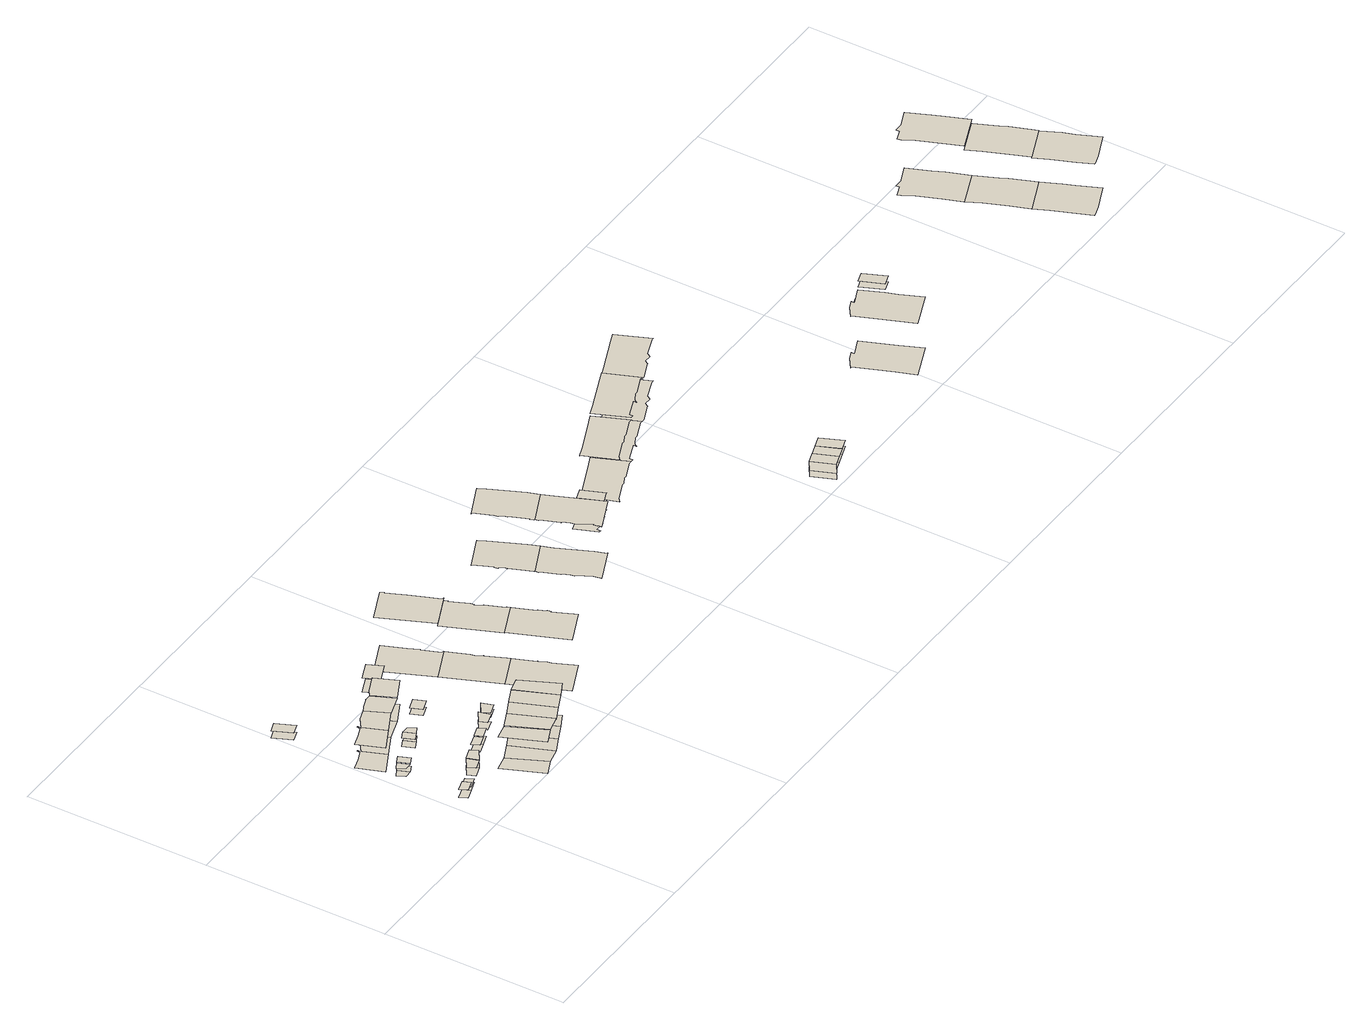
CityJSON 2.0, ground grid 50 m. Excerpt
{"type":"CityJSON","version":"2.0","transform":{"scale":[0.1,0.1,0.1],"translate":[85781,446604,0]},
"CityObjects":{
"building1":{"type":"Building","attributes":{"yearOfConstruction":"2013-01-01Z","measuredHeight":2.39,"storeysAboveGround":0},"geometry":[{"type":"MultiSurface","lod":"1.2","boundaries":[[[0,1,2,3]],[[4,5,6,7]]]}]},
"building2":{"type":"Building","attributes":{"yearOfConstruction":"2013-01-01Z","measuredHeight":0.971,"storeysAboveGround":0},"geometry":[{"type":"MultiSurface","lod":"1.2","boundaries":[[[8,9,2,1]],[[10,11,12,13]]]}]},
"building3":{"type":"Building","attributes":{"yearOfConstruction":"1952-01-01Z","measuredHeight":2.34,"storeysAboveGround":0},"geometry":[{"type":"MultiSurface","lod":"1.2","boundaries":[[[14,15,16,17]],[[18,19,20,21]]]}]},
"building4":{"type":"Building","attributes":{"yearOfConstruction":"1952-01-01Z","measuredHeight":2.62,"storeysAboveGround":0},"geometry":[{"type":"MultiSurface","lod":"1.2","boundaries":[[[15,22,23,16]],[[24,25,26,27]]]}]},
"building5":{"type":"Building","attributes":{"yearOfConstruction":"1952-01-01Z","measuredHeight":7.16,"storeysAboveGround":2},"geometry":[{"type":"MultiSurface","lod":"1.2","boundaries":[[[28,29,30,31,32,33]],[[34,35,36,37,38,39]]]}]},
"building6":{"type":"Building","attributes":{"yearOfConstruction":"2013-01-01Z","measuredHeight":2.29,"storeysAboveGround":0},"geometry":[{"type":"MultiSurface","lod":"1.2","boundaries":[[[40,41,42,43]],[[44,45,46,47]]]}]},
"building7":{"type":"Building","attributes":{"yearOfConstruction":"1952-01-01Z","measuredHeight":2.1,"storeysAboveGround":0},"geometry":[{"type":"MultiSurface","lod":"1.2","boundaries":[[[48,49,50,51]],[[52,53,54,55]]]}]},
"building8":{"type":"Building","attributes":{"yearOfConstruction":"2013-01-01Z","measuredHeight":2.36,"storeysAboveGround":0},"geometry":[{"type":"MultiSurface","lod":"1.2","boundaries":[[[41,56,57,42]],[[58,59,60,61]]]}]},
"building9":{"type":"Building","attributes":{"yearOfConstruction":"1952-01-01Z","measuredHeight":7.3,"storeysAboveGround":2},"geometry":[{"type":"MultiSurface","lod":"1.2","boundaries":[[[62,63,32,31,64,65,66]],[[67,68,69,70,71,72,73]]]}]},
"building10":{"type":"Building","attributes":{"yearOfConstruction":"2013-01-01Z","measuredHeight":9.52,"storeysAboveGround":3},"geometry":[{"type":"MultiSurface","lod":"1.2","boundaries":[[[74,75,76,77]],[[78,79,80,81]]]}]},
"building11":{"type":"Building","attributes":{"yearOfConstruction":"1952-01-01Z","measuredHeight":2.5,"storeysAboveGround":0},"geometry":[{"type":"MultiSurface","lod":"1.2","boundaries":[[[82,83,84,85]],[[86,87,88,89]]]}]},
"building12":{"type":"Building","attributes":{"yearOfConstruction":"1952-01-01Z","measuredHeight":2.42,"storeysAboveGround":0},"geometry":[{"type":"MultiSurface","lod":"1.2","boundaries":[[[83,90,91,84]],[[92,93,94,95]]]}]},
"building13":{"type":"Building","attributes":{"yearOfConstruction":"2013-01-01Z","measuredHeight":2.09,"storeysAboveGround":0},"geometry":[{"type":"MultiSurface","lod":"1.2","boundaries":[[[96,97,98,99]],[[100,101,102,103]]]}]},
"building14":{"type":"Building","attributes":{"yearOfConstruction":"2013-01-01Z","measuredHeight":9.7,"storeysAboveGround":3},"geometry":[{"type":"MultiSurface","lod":"1.2","boundaries":[[[74,104,105,75]],[[106,107,108,109]]]}]},
"building15":{"type":"Building","attributes":{"yearOfConstruction":"1952-01-01Z","measuredHeight":7.01,"storeysAboveGround":2},"geometry":[{"type":"MultiSurface","lod":"1.2","boundaries":[[[64,110,111,112,113,114,115,116,65]],[[117,118,119,120,121,122,123,124,125]]]}]},
"building16":{"type":"Building","attributes":{"yearOfConstruction":"2013-01-01Z","measuredHeight":2.4,"storeysAboveGround":0},"geometry":[{"type":"MultiSurface","lod":"1.2","boundaries":[[[97,126,127,98]],[[128,129,130,131]]]}]},
"building17":{"type":"Building","attributes":{"yearOfConstruction":"2013-01-01Z","measuredHeight":9.46,"storeysAboveGround":3},"geometry":[{"type":"MultiSurface","lod":"1.2","boundaries":[[[132,133,105,104]],[[134,135,136,137]]]}]},
"building18":{"type":"Building","attributes":{"yearOfConstruction":"1951-01-01Z","measuredHeight":7.16,"storeysAboveGround":2},"geometry":[{"type":"MultiSurface","lod":"1.2","boundaries":[[[111,110,138,139,140]],[[141,142,143,144,145]]]}]},
"building19":{"type":"Building","attributes":{"yearOfConstruction":"2013-01-01Z","measuredHeight":2.31,"storeysAboveGround":0},"geometry":[{"type":"MultiSurface","lod":"1.2","boundaries":[[[146,147,148,149]],[[150,151,152,153]]]}]},
"building20":{"type":"Building","attributes":{"yearOfConstruction":"1952-01-01Z","measuredHeight":1.94,"storeysAboveGround":0},"geometry":[{"type":"MultiSurface","lod":"1.2","boundaries":[[[154,155,156,157]],[[158,159,160,161]]]}]},
"building21":{"type":"Building","attributes":{"yearOfConstruction":"2013-01-01Z","measuredHeight":9.51,"storeysAboveGround":3},"geometry":[{"type":"MultiSurface","lod":"1.2","boundaries":[[[162,163,133,132]],[[164,165,135,134]]]}]},
"building22":{"type":"Building","attributes":{"yearOfConstruction":"2013-01-01Z","measuredHeight":1.37,"storeysAboveGround":0},"geometry":[{"type":"MultiSurface","lod":"1.2","boundaries":[[[166,167,168,169]],[[170,171,172,173]]]}]},
"building23":{"type":"Building","attributes":{"yearOfConstruction":"2013-01-01Z","measuredHeight":9.58,"storeysAboveGround":3},"geometry":[{"type":"MultiSurface","lod":"1.2","boundaries":[[[162,174,175,163]],[[176,177,178,179]]]}]},
"building24":{"type":"Building","attributes":{"yearOfConstruction":"1958-01-01Z","measuredHeight":4.33,"storeysAboveGround":1},"geometry":[{"type":"MultiSurface","lod":"1.2","boundaries":[[[180,181,182,183,184]],[[185,186,187,188,189]]]}]},
"building25":{"type":"Building","attributes":{"yearOfConstruction":"1954-01-01Z","measuredHeight":16.06,"storeysAboveGround":5},"geometry":[{"type":"MultiSurface","lod":"1.2","boundaries":[[[190,191,192,193,194,195,196,197,198,199,200,201]],[[202,203,204,205,206,207,208,209,210,211,212,213]]]}]},
"building26":{"type":"Building","attributes":{"yearOfConstruction":"1954-01-01Z","measuredHeight":15.28,"storeysAboveGround":5},"geometry":[{"type":"MultiSurface","lod":"1.2","boundaries":[[[214,215,216,217,218,219,220,221,222,223,224,225,226,227,190,201]],[[228,229,230,231,232,233,234,235,236,237,238,239,240,241,242,243]]]}]},
"building27":{"type":"Building","attributes":{"yearOfConstruction":"1954-01-01Z","measuredHeight":15.39,"storeysAboveGround":5},"geometry":[{"type":"MultiSurface","lod":"1.2","boundaries":[[[244,245,246,247,248,249,250,251,252,253,254,255,256,257,215,214]],[[258,259,260,261,262,263,264,265,266,267,268,269,270,271,272,273]]]}]},
"building28":{"type":"Building","attributes":{"yearOfConstruction":"1954-01-01Z","measuredHeight":15.59,"storeysAboveGround":5},"geometry":[{"type":"MultiSurface","lod":"1.2","boundaries":[[[274,275,276,277,278,279,280,281,282,283,284,285,286,287,288,289,290,289,291,292]],[[293,294,295,296,297,298,299,300,301,302,303,304,305,306,307,308,309,308,310,311]]]}]},
"building29":{"type":"Building","attributes":{"yearOfConstruction":"1954-01-01Z","measuredHeight":15.62,"storeysAboveGround":5},"geometry":[{"type":"MultiSurface","lod":"1.2","boundaries":[[[312,313,314,315,316,317,318,319,320,321,322,323,324,325,277,276,326,327,328,329,330,331]],[[332,333,334,335,336,337,338,339,340,341,342,343,344,345,296,295,346,347,348,349,350,351]]]}]},
"building30":{"type":"Building","attributes":{"yearOfConstruction":"1954-01-01Z","measuredHeight":2.14,"storeysAboveGround":0},"geometry":[{"type":"MultiSurface","lod":"1.2","boundaries":[[[352,353,354,355,356,357,358]],[[359,360,361,362,363,364,365]]]}]},
"building31":{"type":"Building","attributes":{"yearOfConstruction":"1954-01-01Z","measuredHeight":2.16,"storeysAboveGround":0},"geometry":[{"type":"MultiSurface","lod":"1.2","boundaries":[[[366,357,356,367,368,369,370,371]],[[372,373,374,375,376,377,378,379]]]}]},
"building32":{"type":"Building","attributes":{"yearOfConstruction":"1954-01-01Z","measuredHeight":2.2,"storeysAboveGround":0},"geometry":[{"type":"MultiSurface","lod":"1.2","boundaries":[[[380,381,382,383,366,371,384]],[[385,386,387,388,372,379,389]]]}]},
"building33":{"type":"Building","attributes":{"yearOfConstruction":"1955-01-01Z","measuredHeight":2.2,"storeysAboveGround":0},"geometry":[{"type":"MultiSurface","lod":"1.2","boundaries":[[[390,383,382,391,392,393]],[[394,388,387,395,396,397]]]}]},
"building34":{"type":"Building","attributes":{"yearOfConstruction":"1954-01-01Z","measuredHeight":12.62,"storeysAboveGround":4},"geometry":[{"type":"MultiSurface","lod":"1.2","boundaries":[[[398,399,400,401,402,403,404,405,406,390,407,390,393,408,409,410,411]],[[412,413,414,415,416,417,418,419,420,421,422,421,423,424,425,426,427]]]}]},
"building35":{"type":"Building","attributes":{"yearOfConstruction":"1954-01-01Z","measuredHeight":13.27,"storeysAboveGround":4},"geometry":[{"type":"MultiSurface","lod":"1.2","boundaries":[[[428,429,430,431,432,433,434,435,436,437,438,404,403,439,440,441,442,443]],[[444,445,446,447,448,449,450,451,452,453,454,455,456,457,458,459,460,461]]]}]},
"building36":{"type":"Building","attributes":{"yearOfConstruction":"1960-01-01Z","measuredHeight":1.82,"storeysAboveGround":0},"geometry":[{"type":"MultiSurface","lod":"1.2","boundaries":[[[462,463,464,465]],[[466,467,468,469]]]}]},
"building37":{"type":"Building","attributes":{"yearOfConstruction":"1960-01-01Z","measuredHeight":1.82,"storeysAboveGround":0},"geometry":[{"type":"MultiSurface","lod":"1.2","boundaries":[[[463,470,471,464]],[[467,472,473,468]]]}]},
"building38":{"type":"Building","attributes":{"yearOfConstruction":"1960-01-01Z","measuredHeight":1.74,"storeysAboveGround":0},"geometry":[{"type":"MultiSurface","lod":"1.2","boundaries":[[[470,474,475,471]],[[476,477,478,479]]]}]},
"building39":{"type":"Building","attributes":{"yearOfConstruction":"1960-01-01Z","measuredHeight":1.83,"storeysAboveGround":0},"geometry":[{"type":"MultiSurface","lod":"1.2","boundaries":[[[474,480,481,475]],[[482,483,484,485]]]}]},
"building40":{"type":"Building","attributes":{"yearOfConstruction":"1954-01-01Z","measuredHeight":12.77,"storeysAboveGround":4},"geometry":[{"type":"MultiSurface","lod":"1.2","boundaries":[[[435,486,487,488,489,490,489,491,492,493,494,495,496,497,498,499,500,436]],[[501,502,503,504,505,506,505,507,508,509,510,511,512,513,514,515,516,517]]]}]},
"building41":{"type":"Building","attributes":{"yearOfConstruction":"1960-01-01Z","measuredHeight":15.36,"storeysAboveGround":5},"geometry":[{"type":"MultiSurface","lod":"1.2","boundaries":[[[518,519,520,521,522,523,524,525,526,527,528,529]],[[530,531,532,533,534,535,536,537,538,539,540,541]]]}]},
"building42":{"type":"Building","attributes":{"yearOfConstruction":"1960-01-01Z","measuredHeight":1.91,"storeysAboveGround":0},"geometry":[{"type":"MultiSurface","lod":"1.2","boundaries":[[[542,543,544,545,546]],[[547,548,549,550,551]]]}]},
"building43":{"type":"Building","attributes":{"yearOfConstruction":"1960-01-01Z","measuredHeight":1.74,"storeysAboveGround":0},"geometry":[{"type":"MultiSurface","lod":"1.2","boundaries":[[[544,552,553,554,545]],[[555,556,557,558,559]]]}]},
"building44":{"type":"Building","attributes":{"yearOfConstruction":"1960-01-01Z","measuredHeight":1.77,"storeysAboveGround":0},"geometry":[{"type":"MultiSurface","lod":"1.2","boundaries":[[[560,561,562,563]],[[564,565,566,567]]]}]},
"building45":{"type":"Building","attributes":{"yearOfConstruction":"1960-01-01Z","measuredHeight":16.8,"storeysAboveGround":5},"geometry":[{"type":"MultiSurface","lod":"1.2","boundaries":[[[568,569,570,571,572,573,574,575,576,577,578,579,580]],[[581,582,583,584,585,586,587,588,589,590,591,592,593]]]}]},
"building46":{"type":"Building","attributes":{"yearOfConstruction":"1960-01-01Z","measuredHeight":15.58,"storeysAboveGround":5},"geometry":[{"type":"MultiSurface","lod":"1.2","boundaries":[[[594,595,596,597,598,599,568,580]],[[600,601,602,603,604,605,606,607]]]}]},
"building47":{"type":"Building","attributes":{"yearOfConstruction":"1960-01-01Z","measuredHeight":15.39,"storeysAboveGround":5},"geometry":[{"type":"MultiSurface","lod":"1.2","boundaries":[[[608,609,610,597,596,611,612,613,614,615,616,617]],[[618,619,620,621,622,623,624,625,626,627,628,629]]]}]}
},
"vertices":[
[51,110,0],[80,120,0],[71,140,0],[41,130,0],[51,110,24],[80,120,24],[71,140,24],[41,130,24],
[110,130,0],[100,150,0],[110,130,10],[100,150,10],[71,140,10],[80,120,10],
[44,280,0],[63,280,0],[51,310,0],[32,300,0],[44,280,23],[63,280,23],[51,310,23],[32,300,23],
[83,290,0],[71,320,0],[63,280,26],[83,290,26],[71,320,26],[51,310,26],
[37,410,0],[6,400,0],[33,330,0],[93,360,0],[65,430,0],[64,420,0],[37,410,72],[6,400,72],[33,330,72],[93,360,72],[65,430,72],[64,420,72],
[134,140,0],[163,150,0],[154,180,0],[124,160,0],[134,140,23],[163,150,23],[154,180,23],[124,160,23],
[22,580,0],[50,590,0],[28,640,0],[0,630,0],[22,580,21],[50,590,21],[28,640,21],[0,630,21],
[193,170,0],[183,190,0],[163,150,24],[193,170,24],[183,190,24],[154,180,24],
[67,420,0],[67,430,0],[152,390,0],[125,450,0],[94,440,0],[67,420,73],[67,430,73],[65,430,73],[93,360,73],[152,390,73],[125,450,73],[94,440,73],
[273,20,0],[228,120,0],[186,110,0],[231,0,0],[273,20,95],[228,120,95],[186,110,95],[231,0,95],
[149,320,0],[169,330,0],[157,360,0],[137,350,0],[149,320,25],[169,330,25],[157,360,25],[137,350,25],
[189,340,0],[177,360,0],[169,330,24],[189,340,24],[177,360,24],[157,360,24],
[217,180,0],[246,190,0],[237,210,0],[207,200,0],[217,180,21],[246,190,21],[237,210,21],[207,200,21],
[316,30,0],[271,140,0],[273,20,97],[316,30,97],[271,140,97],[228,120,97],
[212,410,0],[185,470,0],[172,470,0],[171,470,0],[168,470,0],[169,470,0],[142,460,0],[152,390,70],[212,410,70],[185,470,70],[172,470,70],[171,470,70],[168,470,70],[169,470,70],[142,460,70],[125,450,70],
[276,200,0],[266,220,0],[246,190,24],[276,200,24],[266,220,24],[237,210,24],
[358,50,0],[313,160,0],[358,50,95],[313,160,95],[271,140,95],[316,30,95],
[271,440,0],[244,500,0],[199,480,0],[185,470,72],[212,410,72],[271,440,72],[244,500,72],[199,480,72],
[299,210,0],[329,220,0],[320,250,0],[290,230,0],[299,210,23],[329,220,23],[320,250,23],[290,230,23],
[264,370,0],[295,380,0],[283,410,0],[252,400,0],[264,370,19],[295,380,19],[283,410,19],[252,400,19],
[401,70,0],[356,180,0],[401,70,95],[356,180,95],
[343,230,0],[373,240,0],[363,270,0],[333,250,0],[343,230,14],[373,240,14],[363,270,14],[333,250,14],
[439,90,0],[394,190,0],[401,70,96],[439,90,96],[394,190,96],[356,180,96],
[311,560,0],[264,540,0],[283,500,0],[330,520,0],[312,560,0],[311,560,43],[264,540,43],[283,500,43],[330,520,43],[312,560,43],
[500,460,0],[496,460,0],[495,460,0],[475,510,0],[476,510,0],[463,540,0],[462,540,0],[442,590,0],[443,590,0],[438,600,0],[348,560,0],[409,420,0],[500,460,161],[496,460,161],[495,460,161],[475,510,161],[476,510,161],[463,540,161],[462,540,161],[442,590,161],[443,590,161],[438,600,161],[348,560,161],[409,420,161],
[471,270,0],[561,310,0],[558,320,0],[557,320,0],[536,370,0],[537,370,0],[535,370,0],[534,370,0],[524,390,0],[525,390,0],[524,400,0],[523,400,0],[503,450,0],[504,450,0],[471,270,153],[561,310,153],[558,320,153],[557,320,153],[536,370,153],[537,370,153],[535,370,153],[534,370,153],[524,390,153],[525,390,153],[524,400,153],[523,400,153],[503,450,153],[504,450,153],[500,460,153],[409,420,153],
[532,120,0],[623,160,0],[619,170,0],[618,170,0],[597,220,0],[598,220,0],[596,230,0],[595,230,0],[586,250,0],[587,250,0],[585,250,0],[584,250,0],[564,300,0],[565,300,0],[532,120,154],[623,160,154],[619,170,154],[618,170,154],[597,220,154],[598,220,154],[596,230,154],[595,230,154],[586,250,154],[587,250,154],[585,250,154],[584,250,154],[564,300,154],[565,300,154],[561,310,154],[471,270,154],
[871,450,0],[875,440,0],[876,440,0],[966,480,0],[955,510,0],[915,600,0],[905,620,0],[815,580,0],[817,580,0],[818,580,0],[839,530,0],[838,530,0],[840,520,0],[841,520,0],[849,510,0],[851,500,0],[850,500,0],[852,500,0],[872,450,0],[871,450,156],[875,440,156],[876,440,156],[966,480,156],[955,510,156],[915,600,156],[905,620,156],[815,580,156],[817,580,156],[818,580,156],[839,530,156],[838,530,156],[840,520,156],[841,520,156],[849,510,156],[851,500,156],[850,500,156],[852,500,156],[872,450,156],
[901,380,0],[902,380,0],[910,360,0],[912,350,0],[913,350,0],[934,310,0],[933,310,0],[935,300,0],[936,300,0],[937,290,0],[1028,330,0],[1027,330,0],[1016,360,0],[977,450,0],[877,440,0],[878,430,0],[879,430,0],[880,430,0],[900,380,0],[899,380,0],[901,380,156],[902,380,156],[910,360,156],[912,350,156],[913,350,156],[934,310,156],[933,310,156],[935,300,156],[936,300,156],[937,290,156],[1028,330,156],[1027,330,156],[1016,360,156],[977,450,156],[877,440,156],[878,430,156],[879,430,156],[880,430,156],[900,380,156],[899,380,156],
[1086,390,0],[1091,390,0],[1091,400,0],[1113,400,0],[1116,400,0],[1091,460,0],[1062,450,0],[1086,390,21],[1091,390,21],[1091,400,21],[1113,400,21],[1116,400,21],[1091,460,21],[1062,450,21],
[1118,480,0],[1118,400,0],[1118,410,0],[1140,420,0],[1140,410,0],[1143,410,0],[1118,480,22],[1091,460,22],[1116,400,22],[1118,400,22],[1118,410,22],[1140,420,22],[1140,410,22],[1143,410,22],
[1167,430,0],[1167,420,0],[1170,430,0],[1145,490,0],[1145,420,0],[1167,430,22],[1167,420,22],[1170,430,22],[1145,490,22],[1145,420,22],
[1175,500,0],[1172,430,0],[1194,440,0],[1200,440,0],[1175,500,22],[1172,430,22],[1194,440,22],[1200,440,22],
[1275,440,0],[1294,450,0],[1299,450,0],[1348,470,0],[1349,470,0],[1356,470,0],[1318,560,0],[1294,550,0],[1201,510,0],[1173,500,0],[1210,410,0],[1220,420,0],[1269,440,0],[1273,440,0],[1275,440,126],[1294,450,126],[1299,450,126],[1348,470,126],[1349,470,126],[1356,470,126],[1318,560,126],[1294,550,126],[1201,510,126],[1175,500,126],[1173,500,126],[1200,440,126],[1210,410,126],[1220,420,126],[1269,440,126],[1273,440,126],
[1420,500,0],[1438,510,0],[1439,510,0],[1440,510,0],[1445,510,0],[1493,530,0],[1494,530,0],[1501,530,0],[1464,620,0],[1439,610,0],[1345,570,0],[1364,470,0],[1364,480,0],[1413,500,0],[1413,490,0],[1419,500,0],[1420,500,133],[1438,510,133],[1439,510,133],[1440,510,133],[1445,510,133],[1493,530,133],[1494,530,133],[1501,530,133],[1464,620,133],[1439,610,133],[1345,570,133],[1318,560,133],[1356,470,133],[1364,470,133],[1364,480,133],[1413,500,133],[1413,490,133],[1419,500,133],
[1557,20,0],[1586,40,0],[1561,100,0],[1532,80,0],[1557,20,18],[1586,40,18],[1561,100,18],[1532,80,18],
[1616,50,0],[1591,110,0],[1616,50,18],[1591,110,18],
[1645,60,0],[1620,120,0],[1616,50,17],[1645,60,17],[1620,120,17],[1591,110,17],
[1675,70,0],[1650,130,0],[1645,60,18],[1675,70,18],[1650,130,18],[1620,120,18],
[1509,530,0],[1557,550,0],[1558,550,0],[1564,560,0],[1563,560,0],[1583,560,0],[1584,560,0],[1590,570,0],[1589,570,0],[1640,590,0],[1641,590,0],[1647,590,0],[1610,680,0],[1584,670,0],[1490,630,0],[1501,530,128],[1509,530,128],[1557,550,128],[1558,550,128],[1564,560,128],[1563,560,128],[1583,560,128],[1584,560,128],[1590,570,128],[1589,570,128],[1640,590,128],[1641,590,128],[1647,590,128],[1610,680,128],[1584,670,128],[1490,630,128],[1464,620,128],
[2097,110,0],[2072,170,0],[2061,200,0],[2035,260,0],[1990,240,0],[1990,250,0],[1968,240,0],[1939,220,0],[1942,220,0],[1958,180,0],[1982,120,0],[2001,70,0],[2097,110,154],[2072,170,154],[2061,200,154],[2035,260,154],[1990,240,154],[1990,250,154],[1968,240,154],[1939,220,154],[1942,220,154],[1958,180,154],[1982,120,154],[2001,70,154],
[2150,270,0],[2151,270,0],[2179,280,0],[2154,340,0],[2125,330,0],[2150,270,19],[2151,270,19],[2179,280,19],[2154,340,19],[2125,330,19],
[2190,290,0],[2209,290,0],[2184,350,0],[2179,280,17],[2190,290,17],[2209,290,17],[2184,350,17],[2154,340,17],
[2238,310,0],[2267,320,0],[2242,380,0],[2213,370,0],[2238,310,18],[2267,320,18],[2242,380,18],[2213,370,18],
[2721,370,0],[2698,430,0],[2685,460,0],[2660,520,0],[2615,500,0],[2614,500,0],[2592,500,0],[2592,490,0],[2563,480,0],[2566,470,0],[2582,440,0],[2606,380,0],[2625,330,0],[2721,370,168],[2698,430,168],[2685,460,168],[2660,520,168],[2615,500,168],[2614,500,168],[2592,500,168],[2592,490,168],[2563,480,168],[2566,470,168],[2582,440,168],[2606,380,168],[2625,330,168],
[2644,290,0],[2668,230,0],[2687,180,0],[2783,220,0],[2757,290,0],[2746,310,0],[2644,290,156],[2668,230,156],[2687,180,156],[2783,220,156],[2757,290,156],[2746,310,156],[2721,370,156],[2625,330,156],
[2844,80,0],[2818,140,0],[2807,170,0],[2705,140,0],[2729,80,0],[2745,40,0],[2748,40,0],[2777,50,0],[2800,60,0],[2799,60,0],[2844,80,154],[2818,140,154],[2807,170,154],[2783,220,154],[2687,180,154],[2705,140,154],[2729,80,154],[2745,40,154],[2748,40,154],[2777,50,154],[2800,60,154],[2799,60,154]
]}
